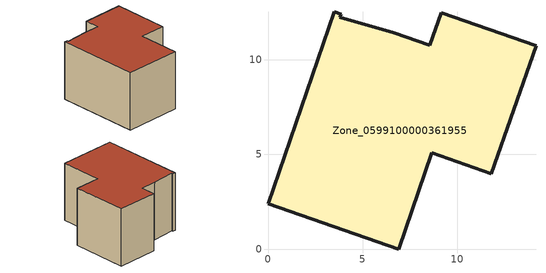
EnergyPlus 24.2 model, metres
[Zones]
Zone_0599100000361955
 floor ground (C_G): 8.54,10.77 9.14,12.48 14.15,10.75 11.8,3.98 8.65,5.08 6.9,0 0,2.4 3.51,12.53 3.86,12.41 3.8,12.24 6.63,11.44 z0
 wall outside (C_F): 3.51,12.53 0,2.4 6.9,0 8.65,5.08 11.8,3.98 14.15,10.75 9.14,12.48 8.54,10.77 6.63,11.44 3.8,12.24 3.86,12.41 3.51,12.53 z0:7.5
 roof outside (C_R): 6.63,11.44 3.8,12.24 3.86,12.41 3.51,12.53 0,2.4 6.9,0 8.65,5.08 11.8,3.98 14.15,10.75 9.14,12.48 8.54,10.77 z7.5
[BUILDING]
Pand.0599100000361955: North Axis=0; Terrain=City; Loads Convergence Tolerance Value=0.04; Temperature Convergence Tolerance Value=0.4; Solar Distribution=FullExterior; Maximum Number of Warmup Days=25; Minimum Number of Warmup Days=1
[Site:Location]
Rotterdam.The.Hague.AP_ZH_NLD Design_Conditions: Latitude=51.96; Longitude=4.45; Time Zone=1; Elevation=-4.5
[SITE:GROUNDTEMPERATURE:BUILDINGSURFACE]
18, 18, 18, 18, 18, 18, 18, 18, 18, 18, 18, 18
[MATERIAL] Thermal Absorptance=0.9; Solar Absorptance=0.7; Visible Absorptance=0.7
Name | Roughness | Thickness | Conductivity | Density | Specific Heat
G.D.1992-2005 | MediumSmooth | 0.15 | 0.06 | 540 | 1210
F.D.1992-2005 | Rough | 0.3 | 0.12 | 1920 | 840
R.D.1992-2005 | MediumRough | 0.2 | 0.08 | 1500 | 1000
[CONSTRUCTION]
C_G: G.D.1992-2005
C_F: F.D.1992-2005
C_R: R.D.1992-2005
[ZONE]
Zone_0599100000361955: Type=1; Multiplier=1; Ceiling Height=Autocalculate; Volume=Autocalculate; Floor Area=autocalculate; Part of Total Floor Area=Yes
[ZONEINFILTRATION:DESIGNFLOWRATE]
Infil_Zone_0599100000361955: Zone or ZoneList or Space or SpaceList=Zone_0599100000361955; Schedule=AlwaysOn; Design Flow Rate Calculation Method=Flow/Area; Flow Rate per Floor Area=0.0021; Constant Term Coefficient=1; Temperature Term Coefficient=0; Velocity Term Coefficient=0; Velocity Squared Term Coefficient=0
[HVACTEMPLATE:ZONE:IDEALLOADSAIRSYSTEM]
Zone_0599100000361955: Maximum Heating Supply Air Temperature=50; Minimum Cooling Supply Air Temperature=13; Maximum Heating Supply Air Humidity Ratio=0.0156; Minimum Cooling Supply Air Humidity Ratio=0.0077; Heating Limit=NoLimit; Cooling Limit=NoLimit; Dehumidification Control Type=ConstantSensibleHeatRatio; Cooling Sensible Heat Ratio=0.7; Dehumidification Setpoint=60; Humidification Control Type=None; Humidification Setpoint=30; Outdoor Air Method=None; Outdoor Air Flow Rate per Person=0.00944; Outdoor Air Flow Rate per Zone Floor Area=0; Outdoor Air Flow Rate per Zone=0; Demand Controlled Ventilation Type=None; Outdoor Air Economizer Type=NoEconomizer; Heat Recovery Type=None; Sensible Heat Recovery Effectiveness=0.7; Latent Heat Recovery Effectiveness=0.65
[ZONECONTROL:THERMOSTAT]
ThermostatControl_Zone_0599100000361955: Zone or ZoneList=Zone_0599100000361955; Control Type Schedule=DualSetpointControlType; Control 1=Thermostat_Zone_0599100000361955; Temperature Difference Between Cutout And Setpoint=0
[THERMOSTATSETPOINT:DUALSETPOINT]
Thermostat_Zone_0599100000361955: Heating Setpoint Temperature Schedule=HeatingSetpoint_Zone_0599100000361955; Cooling Setpoint Temperature Schedule=CoolingSetpoint_Zone_0599100000361955
[SCHEDULE:COMPACT]
HeatingSetpoint_Zone_0599100000361955: Through: 12/31, For: AllDays, Until: 24:00, 21
CoolingSetpoint_Zone_0599100000361955: Through: 12/31, For: AllDays, Until: 24:00, 24
DualSetpointControlType: Through: 12/31, For: AllDays, Until: 24:00, 4
AlwaysOn: Through: 12/31, For: AllDays, Until: 24:00, 1
